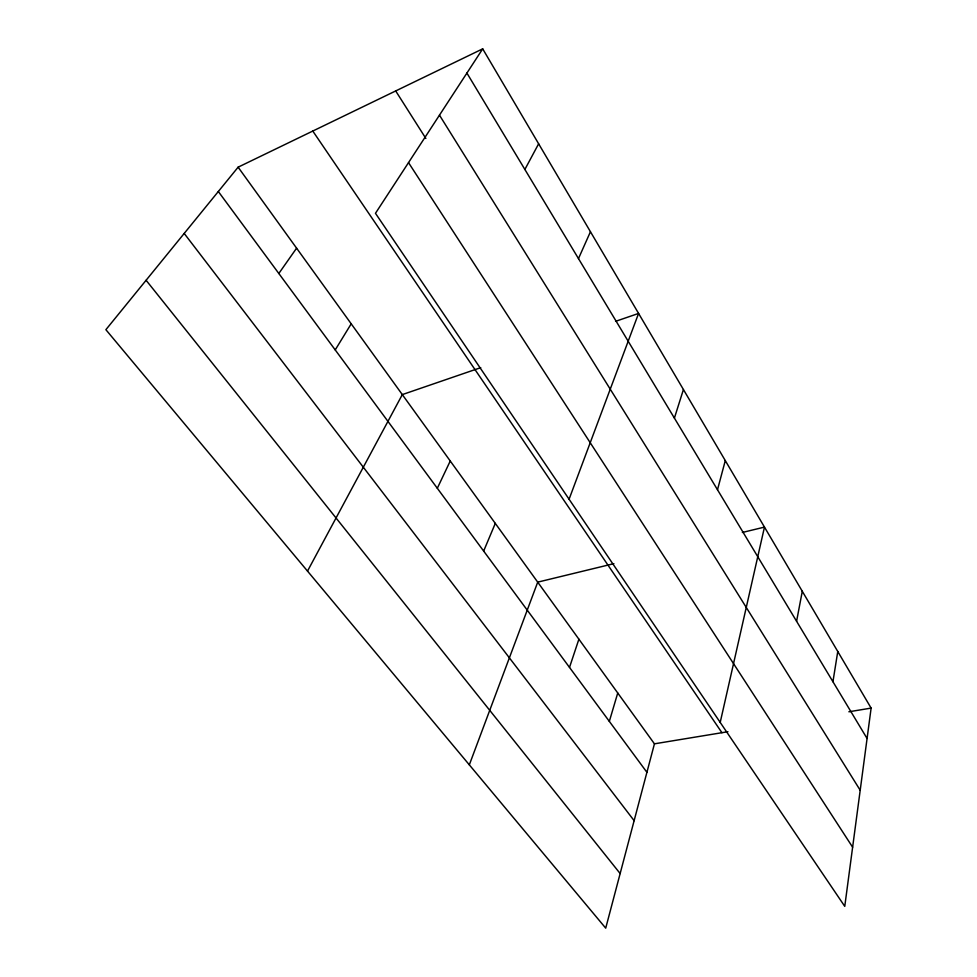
<?xml version="1.0" encoding="UTF-8"?>
<svg xmlns="http://www.w3.org/2000/svg" width="977" height="977" viewBox="0 0 977 977"><rect width="100%" height="100%" fill="white"/><g stroke="black" fill="none" stroke-linecap="round" stroke-linejoin="round"><path stroke-width="1.47" d="M871.118 708.105L844.763 906.363L375.473 213.304L482.699 48.85L871.118 708.105L848.866 711.781M832.941 681.726L837.765 651.512M796.585 621.262L802.288 591.293M720.208 722.418L764.466 527.104L742.361 532.465M238.119 167.177L654.443 743.827L605.716 928.15L105.882 329.689L238.119 167.177L482.699 48.85M717.497 489.758L725.288 460.594M609.33 721.38L617.745 692.998M674.399 418.095L683.424 389.542M569.506 667.413L578.897 639.19M569.078 499.235L638.579 313.434L615.571 321.335M469.326 764.844L537.716 582.145L613.874 563.656M483.652 551.077L495.302 523.391M578.482 258.587L590.45 231.732M437.317 488.268L450.25 460.997M307.511 571.093L402.316 394.598L480.745 367.657M524.881 169.461L538.632 143.79M335.221 349.925L351.207 323.814M278.824 273.487L296.593 248.182M654.443 743.827L727.938 731.712M146.098 280.265L620.151 873.548M184.201 233.442L634.134 820.668M218.323 191.504L646.921 772.318M312.787 131.052L721.93 732.701M408.52 162.622L852.628 847.218M395.697 90.946L425.862 138.453M439.467 115.152L860.2 790.259M466.908 73.067L867.075 738.49"/></g></svg>
